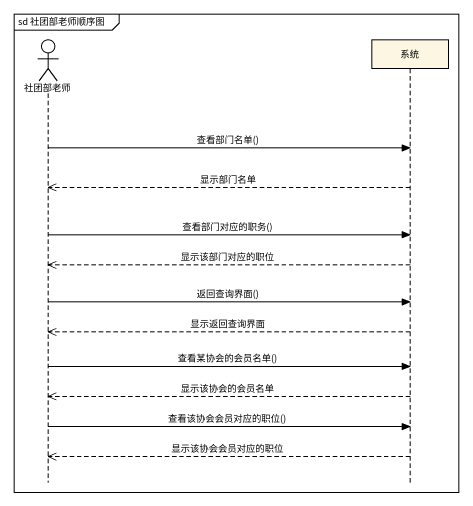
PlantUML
@startuml
mainframe sd 社团部老师顺序图
hide footbox
actor 社团部老师
participant 系统

社团部老师 -> 系统 : 查看部门名单()
系统 -->> 社团部老师 : 显示部门名单
社团部老师 -> 系统 : 查看部门对应的职务()
系统 -->> 社团部老师 : 显示该部门对应的职位
社团部老师 -> 系统 : 返回查询界面()
系统 -->> 社团部老师 : 显示返回查询界面
社团部老师 -> 系统 : 查看某协会的会员名单()
系统 -->> 社团部老师 : 显示该协会的会员名单
社团部老师 -> 系统 : 查看该协会会员对应的职位()
系统 -->> 社团部老师 : 显示该协会会员对应的职位
@enduml
